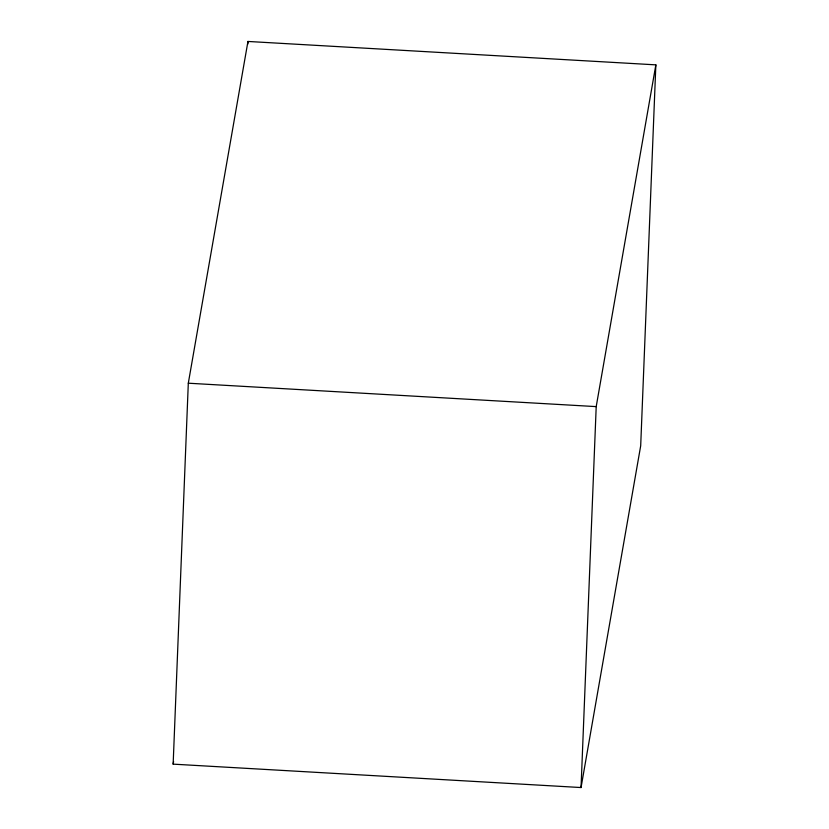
<?xml version="1.0" encoding="UTF-8"?>
<svg xmlns="http://www.w3.org/2000/svg" width="829" height="829" viewBox="0 0 829 829"><rect width="100%" height="100%" fill="white"/><g stroke="black" fill="none" stroke-linecap="round" stroke-linejoin="round"><path stroke-width="1.24" d="M173.147 764.141L188.307 383.205L247.954 41.45L655.853 64.859L640.693 445.795L581.046 787.55L173.147 764.141L173.593 761.592M247.85 44.03L247.954 41.45M581.046 787.55L596.206 406.614L655.853 64.859M188.307 383.205L596.206 406.614"/></g></svg>
